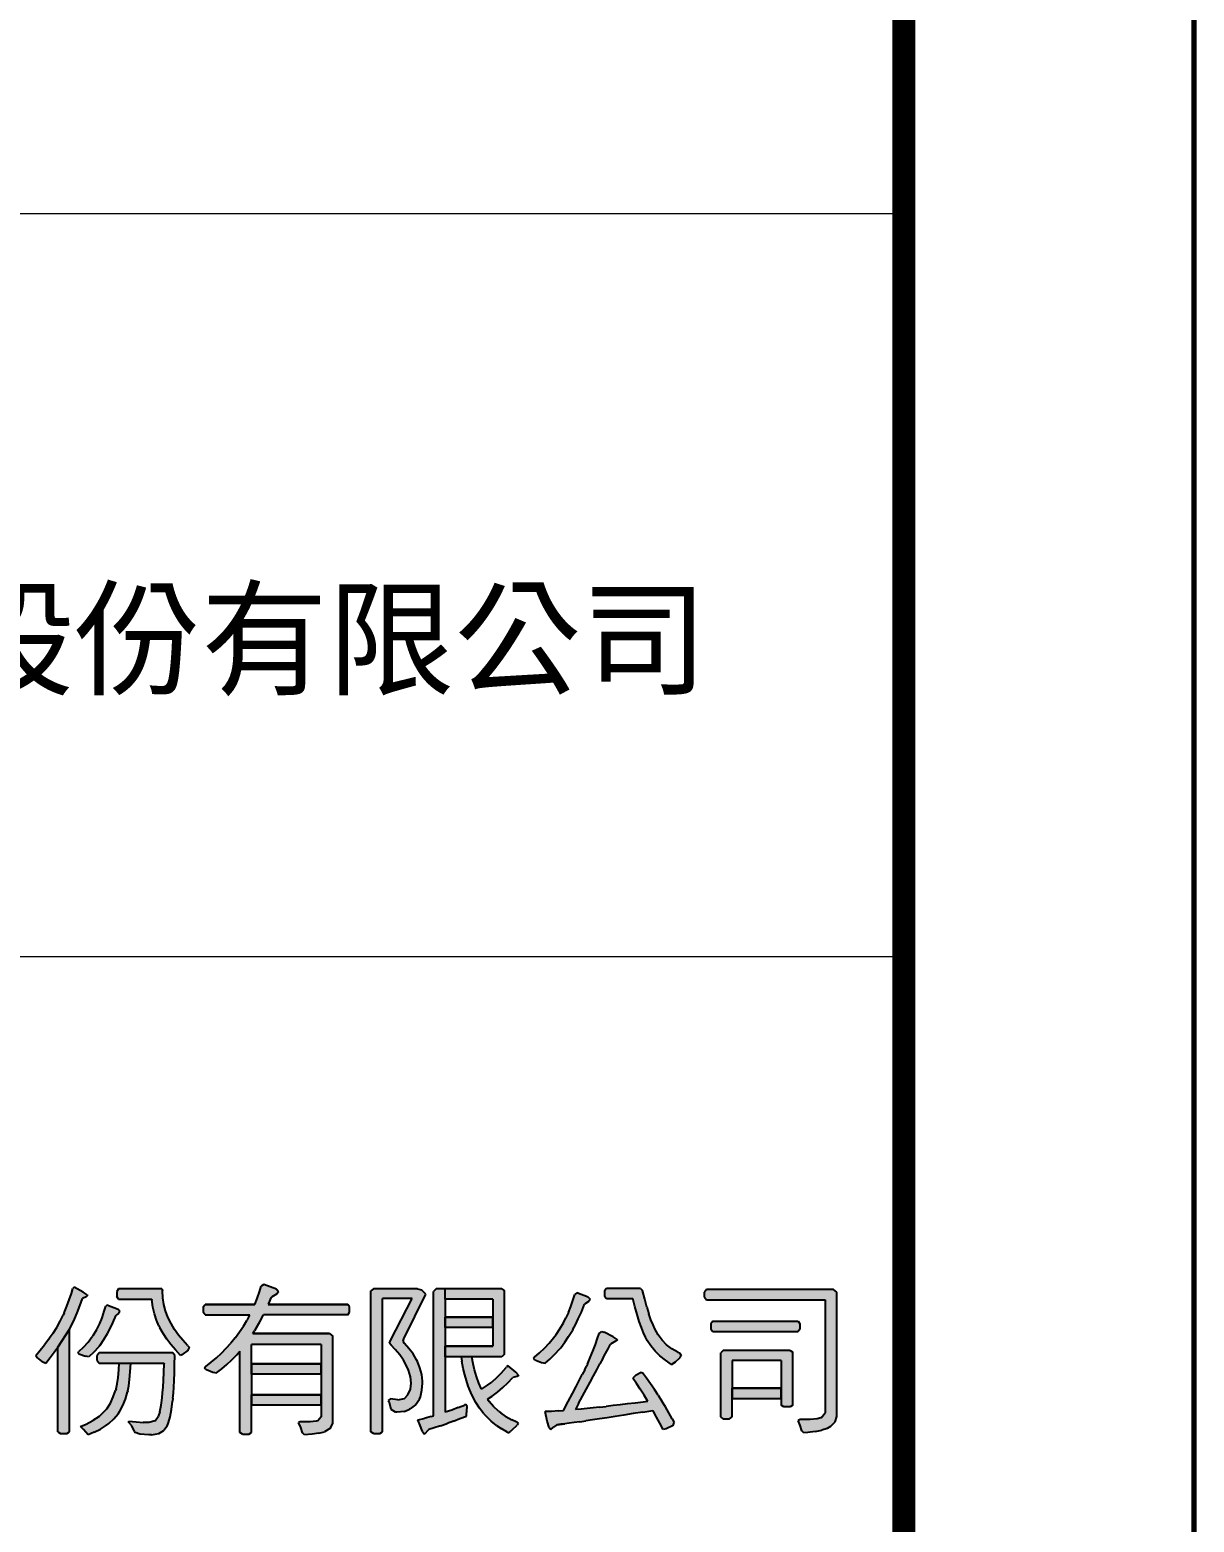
# Paper-space layout '00' of a CAD drawing. Header units: millimetres. Extents: x 22 to 862, y -5 to 589.
# Drawn here: x 812.4 to 862.5, y 458.6 to 522.9 of the extents above; entities that cross this region are included whole.
import ezdxf

# ---------------------------------------------------------------- set-up
doc = ezdxf.new("R2010")
doc.units = ezdxf.units.MM
doc.header["$LTSCALE"] = 0.5
doc.layers.add('FALTTR$0$A3', color=7, linetype='Continuous')
doc.layers.add('FALTTR$0$UIS-mM', color=164, linetype='Continuous')
doc.layers.add('FALTTR$0$G-ANNO-TTLB', color=7, linetype='Continuous', lineweight=70)
doc.layers.add('FALTTR$0$ZS__A0NO7', color=255, linetype='Continuous', lineweight=5)
doc.styles.add('FALTTR$0$新細明體_B', font='', dxfattribs={"height": 4})
doc.styles.get('FALTTR$0$新細明體_B').set_extended_font_data('PMingLiU', bold=True)

# ---------------------------------------------------------------- blocks, each defined once
blk = doc.blocks.new('FALTTR$0$new block')
at = {"layer": 'FALTTR$0$UIS-mM'}
h = blk.add_hatch(color=114, dxfattribs=at)
h.paths.add_polyline_path([(63.518, 10.25), (63.363, 10.004), (63.198, 9.765), (63.178, 9.74), (62.995, 9.499), (62.812, 9.265), (62.627, 9.042), (62.678, 8.953), (62.899, 8.778), (63.046, 8.702), (63.236, 8.946), (63.416, 9.182), (63.574, 9.39), (64.074, 10.177), (64.168, 10.362), (64.282, 10.608), (64.399, 10.88), (64.513, 11.172), (64.63, 11.489), (64.795, 11.565), (64.85, 11.621), (64.835, 11.646), (64.655, 11.771), (64.267, 11.984), (64.211, 11.928), (64.152, 11.712), (64.061, 11.435), (63.957, 11.156), (63.838, 10.872), (63.795, 10.781), (63.663, 10.512)])
h.paths.add_polyline_path([(63.574, 9.39), (63.574, 5.755), (63.683, 5.679), (63.962, 5.679), (64.074, 5.755), (64.074, 10.177)])
h = blk.add_hatch(color=114, dxfattribs=at)
h.paths.add_polyline_path([(66.074, 10.773), (66.185, 10.849), (66.239, 10.933), (66.163, 11.024), (65.683, 11.212), (65.63, 11.164), (65.569, 10.948), (65.472, 10.661), (65.371, 10.42), (65.241, 10.156), (65.086, 9.905), (65.053, 9.854), (64.868, 9.611), (64.673, 9.395), (64.462, 9.202), (64.434, 9.154), (64.473, 9.115), (64.754, 9.009), (64.906, 8.981), (64.921, 8.991), (65.137, 9.192), (65.338, 9.41), (65.388, 9.481), (65.553, 9.725), (65.706, 9.981), (65.812, 10.177), (65.937, 10.443)])
h.paths.add_polyline_path([(67.609, 11.461), (67.609, 11.448), (67.66, 11.126), (67.729, 10.829), (67.812, 10.56), (67.914, 10.316), (67.96, 10.225), (68.099, 9.984), (68.259, 9.745), (68.437, 9.509), (68.635, 9.276), (68.851, 9.042), (68.909, 9.06), (69.186, 9.265), (69.241, 9.377), (69.145, 9.473), (68.947, 9.692), (68.764, 9.92), (68.597, 10.164), (68.442, 10.42), (68.31, 10.687), (68.206, 10.958), (68.132, 11.24), (68.089, 11.527), (68.074, 11.824), (68.046, 11.908), (66.185, 11.908), (66.102, 11.796), (66.102, 11.573), (66.185, 11.461)])
for points in [[(72.422, 10.788), (76.049, 10.788), (76.13, 10.905), (76.13, 11.128), (76.049, 11.24), (72.63, 11.24), (72.65, 11.278), (72.769, 11.552), (72.99, 11.677), (73.074, 11.796), (72.99, 11.9), (72.437, 12.1), (72.325, 12.017), (72.247, 11.781), (72.148, 11.499), (72.046, 11.24), (69.906, 11.24), (69.825, 11.128), (69.825, 10.905), (69.906, 10.788), (71.838, 10.788), (71.797, 10.717), (71.709, 10.552), (71.559, 10.296), (71.394, 10.052), (71.214, 9.814), (71.206, 9.803), (71.016, 9.57), (70.82, 9.347), (70.612, 9.133), (70.399, 8.935), (70.175, 8.748), (69.942, 8.57), (69.886, 8.486), (69.934, 8.438), (69.967, 8.428), (70.241, 8.314), (70.406, 8.293), (70.625, 8.458), (70.851, 8.649), (71.066, 8.849), (71.277, 9.065), (71.409, 9.225), (71.409, 5.727), (71.518, 5.651), (71.797, 5.651), (71.909, 5.727), (71.909, 6.895), (71.909, 7.347), (71.909, 8.237), (71.909, 8.674), (71.909, 9.517), (74.909, 9.517), (74.909, 8.674), (74.909, 8.237), (74.909, 7.347), (74.909, 6.895), (74.909, 6.402), (74.77, 6.227), (74.688, 6.207), (74.427, 6.187), (74.006, 6.179), (73.937, 6.151), (74.033, 5.94), (74.102, 5.699), (74.186, 5.623), (74.516, 5.654), (74.808, 5.697), (75.054, 5.755), (75.315, 5.91), (75.409, 6.123), (75.409, 9.869), (75.27, 9.989), (71.962, 9.989), (72.033, 10.093), (72.125, 10.243), (72.267, 10.494)], [(77.549, 11.489), (78.833, 11.489), (77.889, 9.682), (77.853, 9.565), (77.917, 9.489), (78.097, 9.303), (78.292, 9.072), (78.455, 8.834), (78.589, 8.59), (78.668, 8.402), (78.749, 8.116), (78.777, 7.847), (78.752, 7.59), (78.645, 7.347), (78.498, 7.192), (78.214, 7.126), (77.889, 7.174), (77.798, 7.098), (77.843, 7.017), (77.924, 6.715), (78.105, 6.59), (78.168, 6.59), (78.493, 6.631), (78.709, 6.727), (78.742, 6.742), (78.968, 6.907), (79.138, 7.151), (79.181, 7.26), (79.249, 7.537), (79.27, 7.847), (79.27, 7.935), (79.237, 8.22), (79.163, 8.504), (79.049, 8.786), (79.018, 8.847), (78.864, 9.108), (78.688, 9.344), (78.493, 9.55), (78.437, 9.654), (78.465, 9.758), (79.409, 11.677), (79.229, 11.864), (79.049, 11.908), (77.16, 11.908), (77.049, 11.824), (77.049, 5.755), (77.16, 5.679), (77.437, 5.679), (77.549, 5.755)], [(79.744, 6.435), (79.64, 6.405), (79.343, 6.321), (79.077, 6.263), (79.138, 6.088), (79.27, 5.76), (79.353, 5.651), (79.549, 5.846), (79.77, 5.918), (80.051, 6.014), (80.331, 6.113), (80.61, 6.214), (80.886, 6.321), (81.161, 6.43), (81.173, 6.481), (81.189, 6.846), (81.133, 6.923), (81.097, 6.91), (81.077, 6.9), (80.81, 6.793), (80.531, 6.689), (80.244, 6.59), (80.244, 8.981), (80.244, 9.433), (80.244, 10.237), (80.244, 10.684), (80.244, 11.461), (80.244, 11.908), (79.853, 11.908), (79.744, 11.796)], [(82.3, 11.461), (82.3, 10.684), (82.3, 10.237), (82.3, 9.433), (80.244, 9.433), (80.244, 8.981), (82.689, 8.981), (82.8, 9.098), (82.8, 11.824), (82.689, 11.908), (80.244, 11.908), (80.244, 11.461)], [(82.3, 10.237), (82.3, 10.684), (80.244, 10.684), (80.244, 10.237)], [(95.219, 9.182), (95.108, 9.258), (92.219, 9.258), (92.115, 9.154), (92.115, 6.402), (92.219, 6.311), (92.496, 6.311), (92.608, 6.402), (92.608, 7.174), (92.608, 7.626), (92.608, 8.821), (94.719, 8.821), (94.719, 7.626), (94.719, 7.174), (94.719, 6.895), (94.831, 6.819), (95.108, 6.819), (95.219, 6.895)], [(81.813, 7.59), (81.8, 7.618), (81.699, 7.852), (81.6, 8.131), (81.513, 8.425), (81.45, 8.674), (81.389, 8.981), (80.932, 8.981), (80.965, 8.791), (81.029, 8.479), (81.1, 8.199), (81.173, 7.958), (81.244, 7.715), (81.348, 7.438), (81.48, 7.166), (81.564, 7.017), (81.724, 6.773), (81.917, 6.519), (82.013, 6.418), (82.227, 6.214), (82.46, 6.027), (82.661, 5.897), (82.904, 5.755), (82.993, 5.699), (83.077, 5.775), (83.135, 5.839), (83.349, 6.039), (83.384, 6.123), (83.333, 6.171), (83.12, 6.263), (82.856, 6.405), (82.64, 6.562), (82.549, 6.633), (82.328, 6.834), (82.145, 7.055), (82.077, 7.151), (82.275, 7.288), (82.501, 7.463), (82.724, 7.656), (82.945, 7.864), (83.161, 8.09), (83.328, 8.126), (83.412, 8.182), (83.409, 8.187), (83.29, 8.319), (82.965, 8.598), (82.889, 8.55), (82.869, 8.524), (82.663, 8.283), (82.458, 8.072), (82.252, 7.895), (82.072, 7.753)], [(92.608, 7.626), (92.608, 7.174), (94.719, 7.174), (94.719, 7.626)]]:
    blk.add_hatch(color=114, dxfattribs=at).paths.add_polyline_path(points)
h = blk.add_hatch(color=114, dxfattribs=at)
h.paths.add_polyline_path([(85.191, 10.192), (85.029, 9.946), (84.917, 9.798), (84.727, 9.565), (84.524, 9.349), (84.313, 9.149), (84.092, 8.966), (84.049, 8.905), (84.097, 8.854), (84.115, 8.849), (84.389, 8.737), (84.549, 8.702), (84.76, 8.882), (84.973, 9.088), (85.176, 9.306), (85.227, 9.374), (85.399, 9.613), (85.564, 9.859), (85.724, 10.113), (85.747, 10.154), (85.859, 10.359), (85.981, 10.611), (86.113, 10.908), (86.252, 11.245), (86.412, 11.344), (86.496, 11.461), (86.412, 11.552), (85.912, 11.74), (85.828, 11.672), (85.762, 11.451), (85.663, 11.154), (85.557, 10.887), (85.445, 10.656), (85.341, 10.448)])
h.paths.add_polyline_path([(88.328, 11.489), (88.417, 11.146), (88.514, 10.809), (88.605, 10.507), (88.696, 10.243), (88.785, 10.017), (88.872, 9.829), (88.953, 9.677), (89.108, 9.448), (89.288, 9.23), (89.496, 9.024), (89.732, 8.834), (89.996, 8.654), (90.148, 8.753), (90.364, 8.958), (90.412, 9.042), (90.336, 9.154), (90.27, 9.184), (90.014, 9.324), (89.785, 9.494), (89.587, 9.694), (89.42, 9.928), (89.28, 10.189), (89.199, 10.352), (89.108, 10.57), (89.019, 10.829), (88.927, 11.126), (88.841, 11.466), (88.752, 11.844), (88.661, 11.928), (87.189, 11.928), (87.105, 11.824), (87.105, 11.6), (87.189, 11.489)])
h.paths.add_polyline_path([(86.61, 9.23), (86.498, 8.951), (86.377, 8.666), (86.338, 8.585), (86.255, 8.423), (86.153, 8.222), (86.031, 7.984), (85.889, 7.709), (85.724, 7.4), (85.539, 7.052), (85.336, 6.666), (85.128, 6.651), (84.828, 6.631), (84.549, 6.618), (84.64, 6.212), (84.727, 5.938), (84.8, 5.846), (84.912, 5.956), (85.057, 6.055), (85.394, 6.095), (85.587, 6.123), (85.803, 6.151), (86.041, 6.187), (86.303, 6.225), (86.585, 6.265), (86.892, 6.311), (87.219, 6.359), (87.569, 6.412), (87.943, 6.471), (88.339, 6.532), (88.757, 6.598), (89.196, 6.666), (89.217, 6.631), (89.354, 6.379), (89.493, 6.116), (89.636, 5.846), (89.768, 5.872), (90.059, 6.027), (90.108, 6.151), (90.026, 6.303), (89.879, 6.565), (89.729, 6.824), (89.577, 7.077), (89.42, 7.329), (89.257, 7.575), (89.09, 7.819), (88.92, 8.057), (88.745, 8.293), (88.689, 8.321), (88.471, 8.207), (88.328, 8.062), (88.331, 8.057), (88.488, 7.831), (88.648, 7.59), (88.811, 7.334), (88.976, 7.062), (88.77, 7.034), (88.432, 6.991), (88.105, 6.951), (87.788, 6.912), (87.481, 6.877), (87.184, 6.841), (86.897, 6.811), (86.623, 6.781), (86.356, 6.755), (86.1, 6.73), (85.856, 6.707), (85.996, 6.968), (86.168, 7.288), (86.331, 7.595), (86.488, 7.887), (86.638, 8.164), (86.778, 8.425), (86.912, 8.674), (87.039, 8.907), (87.156, 9.128), (87.267, 9.331), (87.369, 9.522), (87.58, 9.654), (87.668, 9.71), (87.658, 9.727), (87.488, 9.844), (87.1, 10.045), (86.996, 10.072), (86.884, 9.989), (86.813, 9.781), (86.717, 9.506)])
h = blk.add_hatch(color=114, dxfattribs=at)
h.paths.add_polyline_path([(91.496, 11.88), (91.412, 11.768), (91.412, 11.545), (91.496, 11.433), (96.608, 11.433), (96.608, 6.618), (96.605, 6.567), (96.441, 6.357), (96.263, 6.311), (95.963, 6.286), (95.532, 6.275), (95.443, 6.235), (95.534, 6.029), (95.6, 5.791), (95.692, 5.699), (95.862, 5.714), (96.179, 5.758), (96.461, 5.819), (96.699, 5.895), (96.846, 5.978), (97.042, 6.176), (97.108, 6.415), (97.108, 11.768), (96.971, 11.88)])
h.paths.add_polyline_path([(91.775, 10.517), (91.691, 10.405), (91.691, 10.177), (91.775, 10.072), (95.443, 10.072), (95.524, 10.177), (95.524, 10.405), (95.443, 10.517)], flags=17)
h = blk.add_hatch(color=114, dxfattribs=at)
h.paths.add_polyline_path([(65.35, 9.154), (65.267, 9.042), (65.267, 8.821), (65.35, 8.702), (66.206, 8.702), (66.706, 8.702), (68.15, 8.702), (68.15, 8.689), (68.137, 8.306), (68.122, 7.968), (68.102, 7.674), (68.079, 7.423), (68.054, 7.215), (68.013, 6.905), (67.955, 6.608), (67.886, 6.407), (67.759, 6.227), (67.49, 6.151), (67.239, 6.156), (66.942, 6.176), (66.63, 6.207), (66.63, 6.151), (66.751, 6.001), (66.871, 5.768), (66.894, 5.725), (67.092, 5.648), (67.49, 5.623), (67.599, 5.626), (67.914, 5.679), (68.137, 5.801), (68.269, 5.991), (68.33, 6.146), (68.401, 6.4), (68.462, 6.707), (68.51, 7.07), (68.526, 7.197), (68.546, 7.418), (68.561, 7.671), (68.576, 7.963), (68.587, 8.288), (68.597, 8.649), (68.602, 9.042), (68.518, 9.154)])
h.paths.add_polyline_path([(66.074, 7.598), (66.056, 7.534), (65.957, 7.253), (65.833, 6.989), (65.678, 6.742), (65.569, 6.623), (65.355, 6.43), (65.094, 6.247), (65.079, 6.24), (64.792, 6.08), (64.551, 5.984), (64.668, 5.849), (64.878, 5.623), (65.135, 5.732), (65.401, 5.869), (65.622, 6.011), (65.757, 6.11), (65.977, 6.306), (66.17, 6.527), (66.241, 6.636), (66.368, 6.882), (66.477, 7.161), (66.566, 7.471), (66.576, 7.509), (66.622, 7.735), (66.66, 8.009), (66.688, 8.331), (66.706, 8.702), (66.206, 8.702), (66.191, 8.42), (66.163, 8.095), (66.122, 7.821)])
h = blk.add_hatch(color=114, dxfattribs=at)
h.paths.add_polyline_path([(71.909, 8.674), (71.909, 8.237), (74.909, 8.237), (74.909, 8.674)])
h.paths.add_polyline_path([(71.909, 7.347), (71.909, 6.895), (74.909, 6.895), (74.909, 7.347)])
at = {"layer": 'FALTTR$0$UIS-mM', "color": 114}
for p, q in [((64.061, 11.435), (64.152, 11.712)), ((64.152, 11.712), (64.211, 11.928)), ((64.267, 11.984), (64.211, 11.928)), ((64.655, 11.771), (64.267, 11.984)), ((64.835, 11.646), (64.655, 11.771)), ((64.85, 11.621), (64.795, 11.565)), ((64.835, 11.646), (64.85, 11.621)), ((66.185, 11.908), (66.102, 11.796)), ((66.102, 11.796), (66.102, 11.573)), ((66.185, 11.461), (66.102, 11.573)), ((68.046, 11.908), (66.185, 11.908)), ((68.046, 11.908), (68.074, 11.824)), ((68.089, 11.527), (68.074, 11.824)), ((72.148, 11.499), (72.247, 11.781)), ((72.247, 11.781), (72.325, 12.017)), ((72.437, 12.1), (72.325, 12.017)), ((72.99, 11.9), (72.437, 12.1)), ((72.99, 11.677), (72.769, 11.552)), ((72.99, 11.9), (73.074, 11.796)), ((72.99, 11.677), (73.074, 11.796)), ((77.16, 11.908), (77.049, 11.824)), ((77.049, 5.755), (77.049, 11.824)), ((79.049, 11.908), (77.16, 11.908)), ((78.465, 9.758), (79.409, 11.677)), ((79.049, 11.908), (79.229, 11.864)), ((79.409, 11.677), (79.229, 11.864)), ((79.853, 11.908), (79.744, 11.796)), ((79.744, 6.435), (79.744, 11.796)), ((82.689, 11.908), (79.853, 11.908)), ((80.244, 11.461), (80.244, 11.908)), ((82.689, 11.908), (82.8, 11.824)), ((82.8, 9.098), (82.8, 11.824)), ((85.762, 11.451), (85.828, 11.672)), ((85.912, 11.74), (85.828, 11.672)), ((86.412, 11.552), (85.912, 11.74)), ((87.189, 11.928), (87.105, 11.824)), ((87.105, 11.824), (87.105, 11.6)), ((87.105, 11.6), (87.189, 11.489)), ((88.661, 11.928), (87.189, 11.928)), ((88.661, 11.928), (88.752, 11.844)), ((88.841, 11.466), (88.752, 11.844)), ((91.496, 11.88), (91.412, 11.768)), ((91.412, 11.545), (91.412, 11.768)), ((96.971, 11.88), (91.496, 11.88)), ((97.108, 11.768), (96.971, 11.88)), ((97.108, 6.415), (97.108, 11.768)), ((63.838, 10.872), (63.957, 11.156)), ((63.957, 11.156), (64.061, 11.435)), ((64.399, 10.88), (64.513, 11.172)), ((64.513, 11.172), (64.63, 11.489)), ((64.795, 11.565), (64.63, 11.489)), ((65.472, 10.661), (65.569, 10.948)), ((65.569, 10.948), (65.63, 11.164)), ((65.683, 11.212), (65.63, 11.164)), ((66.163, 11.024), (65.683, 11.212)), ((66.239, 10.933), (66.163, 11.024)), ((66.185, 11.461), (67.609, 11.461)), ((66.239, 10.933), (66.185, 10.849)), ((67.609, 11.461), (67.609, 11.448)), ((67.66, 11.126), (67.609, 11.448)), ((67.729, 10.829), (67.66, 11.126)), ((68.132, 11.24), (68.089, 11.527)), ((68.206, 10.958), (68.132, 11.24)), ((68.31, 10.687), (68.206, 10.958)), ((69.825, 11.128), (69.906, 11.24)), ((69.825, 11.128), (69.825, 10.905)), ((72.046, 11.24), (69.906, 11.24)), ((72.046, 11.24), (69.906, 11.24)), ((69.906, 11.24), (72.046, 11.24)), ((69.906, 11.24), (69.906, 11.24)), ((72.046, 11.24), (72.148, 11.499)), ((72.65, 11.278), (72.63, 11.24)), ((72.63, 11.24), (76.049, 11.24)), ((72.63, 11.24), (76.049, 11.24)), ((76.049, 11.24), (72.63, 11.24)), ((72.65, 11.278), (72.769, 11.552)), ((72.769, 11.552), (72.769, 11.552)), ((76.049, 11.24), (76.049, 11.24)), ((76.13, 11.128), (76.049, 11.24)), ((76.13, 10.905), (76.13, 11.128)), ((77.549, 5.755), (77.549, 11.489)), ((78.833, 11.489), (77.549, 11.489)), ((77.889, 9.682), (78.833, 11.489)), ((80.244, 11.461), (80.244, 10.684)), ((82.3, 11.461), (80.244, 11.461)), ((82.3, 11.461), (82.3, 10.684)), ((85.557, 10.887), (85.663, 11.154)), ((85.663, 11.154), (85.762, 11.451)), ((86.113, 10.908), (86.252, 11.245)), ((86.412, 11.344), (86.252, 11.245)), ((86.412, 11.552), (86.496, 11.461)), ((86.412, 11.344), (86.496, 11.461)), ((87.189, 11.489), (88.328, 11.489)), ((88.417, 11.146), (88.328, 11.489)), ((88.514, 10.809), (88.417, 11.146)), ((88.927, 11.126), (88.841, 11.466)), ((88.927, 11.126), (89.019, 10.829)), ((91.412, 11.545), (91.496, 11.433)), ((91.496, 11.433), (96.608, 11.433)), ((96.608, 11.433), (96.608, 6.618)), ((63.518, 10.25), (63.663, 10.512)), ((63.663, 10.512), (63.795, 10.781)), ((63.838, 10.872), (63.795, 10.781)), ((64.074, 10.177), (64.168, 10.362)), ((64.168, 10.362), (64.282, 10.608)), ((64.282, 10.608), (64.399, 10.88)), ((65.241, 10.156), (65.371, 10.42)), ((65.371, 10.42), (65.472, 10.661)), ((65.812, 10.177), (65.937, 10.443)), ((65.937, 10.443), (66.074, 10.773)), ((66.185, 10.849), (66.074, 10.773)), ((67.812, 10.56), (67.729, 10.829)), ((67.914, 10.316), (67.812, 10.56)), ((67.914, 10.316), (67.96, 10.225)), ((68.442, 10.42), (68.31, 10.687)), ((68.442, 10.42), (68.442, 10.42)), ((68.597, 10.164), (68.442, 10.42)), ((69.906, 10.788), (69.825, 10.905)), ((69.906, 10.788), (71.838, 10.788)), ((71.394, 10.052), (71.559, 10.296)), ((71.559, 10.296), (71.709, 10.552)), ((71.797, 10.717), (71.709, 10.552)), ((71.797, 10.717), (71.838, 10.788)), ((72.125, 10.243), (72.267, 10.494)), ((72.267, 10.494), (72.422, 10.788)), ((76.049, 10.788), (72.422, 10.788)), ((76.049, 10.788), (76.13, 10.905)), ((80.244, 10.684), (80.244, 10.237)), ((80.244, 10.237), (80.244, 10.684)), ((82.3, 10.684), (80.244, 10.684)), ((82.3, 10.684), (80.244, 10.684)), ((80.244, 10.684), (82.3, 10.684)), ((80.244, 10.684), (80.244, 10.684)), ((82.3, 10.684), (82.3, 10.237)), ((82.3, 10.237), (82.3, 10.684)), ((85.191, 10.192), (85.341, 10.448)), ((85.341, 10.448), (85.445, 10.656)), ((85.557, 10.887), (85.445, 10.656)), ((85.747, 10.154), (85.859, 10.359)), ((85.859, 10.359), (85.981, 10.611)), ((85.981, 10.611), (86.113, 10.908)), ((88.605, 10.507), (88.514, 10.809)), ((88.696, 10.243), (88.605, 10.507)), ((89.108, 10.57), (89.019, 10.829)), ((89.199, 10.352), (89.108, 10.57)), ((89.28, 10.189), (89.199, 10.352)), ((91.775, 10.517), (91.691, 10.405)), ((91.691, 10.405), (91.691, 10.177)), ((91.775, 10.517), (95.443, 10.517)), ((95.443, 10.517), (95.524, 10.405)), ((95.524, 10.405), (95.524, 10.177)), ((63.178, 9.74), (62.995, 9.499)), ((63.198, 9.765), (63.178, 9.74)), ((63.363, 10.004), (63.198, 9.765)), ((63.363, 10.004), (63.518, 10.25)), ((64.074, 10.177), (63.574, 9.39)), ((63.574, 9.39), (64.074, 10.177)), ((64.074, 5.755), (64.074, 10.177)), ((64.868, 9.611), (65.053, 9.854)), ((65.086, 9.905), (65.053, 9.854)), ((65.086, 9.905), (65.241, 10.156)), ((65.388, 9.481), (65.553, 9.725)), ((65.553, 9.725), (65.706, 9.981)), ((65.706, 9.981), (65.812, 10.177)), ((68.099, 9.984), (67.96, 10.225)), ((68.259, 9.745), (68.099, 9.984)), ((68.437, 9.509), (68.259, 9.745)), ((68.764, 9.92), (68.597, 10.164)), ((68.947, 9.692), (68.764, 9.92)), ((69.145, 9.473), (68.947, 9.692)), ((71.206, 9.803), (71.016, 9.57)), ((71.214, 9.814), (71.206, 9.803)), ((71.214, 9.814), (71.394, 10.052)), ((71.962, 9.989), (72.033, 10.093)), ((71.962, 9.989), (75.27, 9.989)), ((71.962, 9.989), (75.27, 9.989)), ((75.27, 9.989), (71.962, 9.989)), ((72.125, 10.243), (72.033, 10.093)), ((75.27, 9.989), (75.27, 9.989)), ((75.27, 9.989), (75.409, 9.869)), ((75.409, 6.123), (75.409, 9.869)), ((77.853, 9.565), (77.889, 9.682)), ((78.437, 9.654), (78.465, 9.758)), ((78.493, 9.55), (78.437, 9.654)), ((82.3, 10.237), (80.244, 10.237)), ((80.244, 10.237), (80.244, 9.433)), ((82.3, 10.237), (82.3, 9.433)), ((84.727, 9.565), (84.917, 9.798)), ((84.917, 9.798), (85.029, 9.946)), ((85.029, 9.946), (85.191, 10.192)), ((85.399, 9.613), (85.564, 9.859)), ((85.564, 9.859), (85.724, 10.113)), ((85.747, 10.154), (85.724, 10.113)), ((86.717, 9.506), (86.813, 9.781)), ((86.813, 9.781), (86.884, 9.989)), ((86.884, 9.989), (86.996, 10.072)), ((86.996, 10.072), (87.1, 10.045)), ((87.488, 9.844), (87.1, 10.045)), ((87.58, 9.654), (87.369, 9.522)), ((87.658, 9.727), (87.488, 9.844)), ((87.668, 9.71), (87.58, 9.654)), ((87.658, 9.727), (87.668, 9.71)), ((88.785, 10.017), (88.696, 10.243)), ((88.872, 9.829), (88.785, 10.017)), ((88.953, 9.677), (88.872, 9.829)), ((89.108, 9.448), (88.953, 9.677)), ((89.42, 9.928), (89.28, 10.189)), ((89.587, 9.694), (89.42, 9.928)), ((89.785, 9.494), (89.587, 9.694)), ((91.691, 10.177), (91.775, 10.072)), ((91.775, 10.072), (95.443, 10.072)), ((95.524, 10.177), (95.443, 10.072)), ((62.627, 9.042), (62.812, 9.265)), ((62.627, 9.042), (62.678, 8.953)), ((62.812, 9.265), (62.995, 9.499)), ((63.236, 8.946), (63.416, 9.182)), ((63.416, 9.182), (63.574, 9.39)), ((63.574, 5.755), (63.574, 9.39)), ((64.434, 9.154), (64.462, 9.202)), ((64.434, 9.154), (64.475, 9.113)), ((64.673, 9.395), (64.462, 9.202)), ((64.475, 9.113), (64.477, 9.113)), ((64.477, 9.113), (64.754, 9.009)), ((64.673, 9.395), (64.868, 9.611)), ((64.906, 8.981), (64.754, 9.009)), ((64.921, 8.991), (65.137, 9.192)), ((65.137, 9.192), (65.338, 9.41)), ((65.35, 9.154), (65.267, 9.042)), ((65.267, 8.821), (65.267, 9.042)), ((65.388, 9.481), (65.338, 9.41)), ((68.518, 9.154), (65.35, 9.154)), ((68.635, 9.276), (68.437, 9.509)), ((68.602, 9.042), (68.518, 9.154)), ((68.597, 8.649), (68.602, 9.042)), ((68.851, 9.042), (68.635, 9.276)), ((68.909, 9.06), (68.851, 9.042)), ((69.186, 9.265), (68.909, 9.06)), ((69.145, 9.473), (69.241, 9.377)), ((69.186, 9.265), (69.241, 9.377)), ((70.399, 8.935), (70.612, 9.133)), ((70.612, 9.133), (70.82, 9.347)), ((70.82, 9.347), (71.016, 9.57)), ((71.066, 8.849), (71.277, 9.065)), ((71.277, 9.065), (71.409, 9.225)), ((71.409, 5.727), (71.409, 9.225)), ((71.909, 8.674), (71.909, 9.517)), ((74.909, 9.517), (71.909, 9.517)), ((74.909, 9.517), (74.909, 8.674)), ((77.917, 9.489), (77.853, 9.565)), ((78.097, 9.303), (77.917, 9.489)), ((78.292, 9.072), (78.097, 9.303)), ((78.455, 8.834), (78.292, 9.072)), ((78.688, 9.344), (78.493, 9.55)), ((78.864, 9.108), (78.688, 9.344)), ((79.018, 8.847), (78.864, 9.108)), ((80.244, 9.433), (80.244, 8.981)), ((80.244, 8.981), (80.244, 9.433)), ((82.3, 9.433), (80.244, 9.433)), ((82.3, 9.433), (80.244, 9.433)), ((80.244, 9.433), (82.3, 9.433)), ((80.244, 9.433), (80.244, 9.433)), ((82.8, 9.098), (82.689, 8.981)), ((84.092, 8.966), (84.313, 9.149)), ((84.313, 9.149), (84.524, 9.349)), ((84.524, 9.349), (84.727, 9.565)), ((84.76, 8.882), (84.973, 9.088)), ((84.973, 9.088), (85.176, 9.306)), ((85.176, 9.306), (85.227, 9.374)), ((85.227, 9.374), (85.399, 9.613)), ((86.498, 8.951), (86.61, 9.23)), ((86.61, 9.23), (86.717, 9.506)), ((87.039, 8.907), (87.156, 9.128)), ((87.156, 9.128), (87.267, 9.331)), ((87.267, 9.331), (87.369, 9.522)), ((89.288, 9.23), (89.108, 9.448)), ((89.496, 9.024), (89.288, 9.23)), ((89.732, 8.834), (89.496, 9.024)), ((90.014, 9.324), (89.785, 9.494)), ((90.27, 9.184), (90.014, 9.324)), ((90.27, 9.184), (90.336, 9.154)), ((90.336, 9.154), (90.412, 9.042)), ((90.364, 8.958), (90.412, 9.042)), ((92.219, 9.258), (92.115, 9.154)), ((92.115, 6.402), (92.115, 9.154)), ((95.108, 9.258), (92.219, 9.258)), ((95.108, 9.258), (95.219, 9.182)), ((95.219, 6.895), (95.219, 9.182)), ((62.899, 8.778), (62.678, 8.953)), ((62.899, 8.778), (63.046, 8.702)), ((63.046, 8.702), (63.236, 8.946)), ((64.921, 8.991), (64.906, 8.981)), ((65.267, 8.821), (65.35, 8.702)), ((65.35, 8.702), (66.206, 8.702)), ((66.163, 8.095), (66.191, 8.42)), ((66.191, 8.42), (66.206, 8.702)), ((66.206, 8.702), (66.706, 8.702)), ((66.206, 8.702), (66.706, 8.702)), ((66.688, 8.331), (66.706, 8.702)), ((66.706, 8.702), (68.15, 8.702)), ((68.137, 8.306), (68.15, 8.689)), ((68.15, 8.702), (68.15, 8.689)), ((68.587, 8.288), (68.597, 8.649)), ((69.942, 8.57), (69.886, 8.486)), ((69.934, 8.438), (69.886, 8.486)), ((69.934, 8.438), (69.967, 8.428)), ((69.942, 8.57), (70.175, 8.748)), ((69.967, 8.428), (70.241, 8.314)), ((70.175, 8.748), (70.399, 8.935)), ((70.406, 8.293), (70.625, 8.458)), ((70.625, 8.458), (70.851, 8.649)), ((70.851, 8.649), (71.066, 8.849)), ((74.909, 8.674), (71.909, 8.674)), ((74.909, 8.674), (71.909, 8.674)), ((71.909, 8.674), (74.909, 8.674)), ((71.909, 8.674), (71.909, 8.674)), ((71.909, 8.674), (71.909, 8.237)), ((71.909, 8.237), (71.909, 8.674)), ((74.909, 8.674), (74.909, 8.237)), ((74.909, 8.237), (74.909, 8.674)), ((78.589, 8.59), (78.455, 8.834)), ((78.668, 8.402), (78.589, 8.59)), ((78.749, 8.116), (78.668, 8.402)), ((79.049, 8.786), (79.018, 8.847)), ((79.163, 8.504), (79.049, 8.786)), ((79.237, 8.22), (79.163, 8.504)), ((82.689, 8.981), (80.244, 8.981)), ((80.244, 8.981), (80.244, 6.59)), ((80.932, 8.981), (80.965, 8.791)), ((81.029, 8.479), (80.965, 8.791)), ((81.1, 8.199), (81.029, 8.479)), ((81.45, 8.674), (81.389, 8.981)), ((81.513, 8.425), (81.45, 8.674)), ((81.6, 8.131), (81.513, 8.425)), ((82.663, 8.283), (82.869, 8.524)), ((82.889, 8.55), (82.869, 8.524)), ((82.965, 8.598), (82.889, 8.55)), ((83.29, 8.319), (82.965, 8.598)), ((84.092, 8.966), (84.049, 8.905)), ((84.097, 8.854), (84.049, 8.905)), ((84.097, 8.854), (84.115, 8.849)), ((84.115, 8.849), (84.389, 8.737)), ((84.389, 8.737), (84.549, 8.702)), ((84.549, 8.702), (84.76, 8.882)), ((86.255, 8.423), (86.153, 8.222)), ((86.255, 8.423), (86.338, 8.585)), ((86.377, 8.666), (86.338, 8.585)), ((86.377, 8.666), (86.498, 8.951)), ((86.638, 8.164), (86.778, 8.425)), ((86.778, 8.425), (86.912, 8.674)), ((87.039, 8.907), (86.912, 8.674)), ((89.996, 8.654), (89.732, 8.834)), ((90.148, 8.753), (89.996, 8.654)), ((89.996, 8.654), (90.148, 8.753)), ((90.12, 8.722), (89.996, 8.654)), ((90.148, 8.753), (90.12, 8.722)), ((90.148, 8.753), (90.364, 8.958)), ((94.719, 8.821), (92.608, 8.821)), ((92.608, 8.821), (92.608, 7.626)), ((94.719, 8.821), (94.719, 7.626)), ((66.074, 7.598), (66.122, 7.821)), ((66.122, 7.821), (66.163, 8.095)), ((66.576, 7.509), (66.622, 7.735)), ((66.622, 7.735), (66.66, 8.009)), ((66.66, 8.009), (66.688, 8.331)), ((68.102, 7.674), (68.122, 7.968)), ((68.122, 7.968), (68.137, 8.306)), ((68.561, 7.671), (68.576, 7.963)), ((68.576, 7.963), (68.587, 8.288)), ((70.241, 8.314), (70.406, 8.293)), ((74.909, 8.237), (71.909, 8.237)), ((71.909, 8.237), (71.909, 7.347)), ((74.909, 8.237), (74.909, 7.347)), ((78.777, 7.847), (78.749, 8.116)), ((78.752, 7.59), (78.777, 7.847)), ((79.27, 7.935), (79.237, 8.22)), ((79.249, 7.537), (79.27, 7.847)), ((79.27, 7.847), (79.27, 7.935)), ((81.173, 7.958), (81.1, 8.199)), ((81.244, 7.715), (81.173, 7.958)), ((81.348, 7.438), (81.244, 7.715)), ((81.699, 7.852), (81.6, 8.131)), ((81.8, 7.618), (81.699, 7.852)), ((81.813, 7.59), (82.072, 7.753)), ((82.072, 7.753), (82.252, 7.895)), ((82.458, 8.072), (82.252, 7.895)), ((82.458, 8.072), (82.663, 8.283)), ((82.724, 7.656), (82.945, 7.864)), ((82.945, 7.864), (83.161, 8.09)), ((83.328, 8.126), (83.161, 8.09)), ((83.409, 8.187), (83.29, 8.319)), ((83.412, 8.182), (83.328, 8.126)), ((83.409, 8.187), (83.412, 8.182)), ((85.889, 7.709), (86.031, 7.984)), ((86.031, 7.984), (86.153, 8.222)), ((86.331, 7.595), (86.488, 7.887)), ((86.488, 7.887), (86.638, 8.164)), ((88.471, 8.207), (88.328, 8.062)), ((88.328, 8.062), (88.331, 8.057)), ((88.488, 7.831), (88.331, 8.057)), ((88.471, 8.207), (88.689, 8.321)), ((88.648, 7.59), (88.488, 7.831)), ((88.689, 8.321), (88.745, 8.293)), ((88.92, 8.057), (88.745, 8.293)), ((89.09, 7.819), (88.92, 8.057)), ((89.257, 7.575), (89.09, 7.819)), ((65.833, 6.989), (65.957, 7.253)), ((65.957, 7.253), (66.056, 7.534)), ((66.074, 7.598), (66.056, 7.534)), ((66.368, 6.882), (66.477, 7.161)), ((66.477, 7.161), (66.566, 7.471)), ((66.576, 7.509), (66.566, 7.471)), ((68.013, 6.905), (68.054, 7.215)), ((68.054, 7.215), (68.079, 7.423)), ((68.079, 7.423), (68.102, 7.674)), ((68.526, 7.197), (68.51, 7.07)), ((68.526, 7.197), (68.546, 7.418)), ((68.546, 7.418), (68.561, 7.671)), ((74.909, 7.347), (71.909, 7.347)), ((74.909, 7.347), (71.909, 7.347)), ((71.909, 7.347), (74.909, 7.347)), ((71.909, 7.347), (71.909, 7.347)), ((71.909, 7.347), (71.909, 6.895)), ((71.909, 6.895), (71.909, 7.347)), ((74.909, 7.347), (74.909, 6.895)), ((74.909, 6.895), (74.909, 7.347)), ((77.889, 7.174), (77.798, 7.098)), ((77.798, 7.098), (77.843, 7.017)), ((78.214, 7.126), (77.889, 7.174)), ((78.214, 7.126), (78.498, 7.192)), ((78.498, 7.192), (78.645, 7.347)), ((78.645, 7.347), (78.752, 7.59)), ((78.968, 6.907), (79.138, 7.151)), ((79.138, 7.151), (79.181, 7.26)), ((79.181, 7.26), (79.249, 7.537)), ((81.48, 7.166), (81.348, 7.438)), ((81.564, 7.017), (81.48, 7.166)), ((81.8, 7.618), (81.813, 7.59)), ((82.077, 7.151), (82.275, 7.288)), ((82.077, 7.151), (82.145, 7.055)), ((82.275, 7.288), (82.501, 7.463)), ((82.501, 7.463), (82.724, 7.656)), ((85.539, 7.052), (85.724, 7.4)), ((85.724, 7.4), (85.889, 7.709)), ((85.996, 6.968), (86.168, 7.288)), ((86.168, 7.288), (86.331, 7.595)), ((88.811, 7.334), (88.648, 7.59)), ((88.976, 7.062), (88.811, 7.334)), ((89.42, 7.329), (89.257, 7.575)), ((89.42, 7.329), (89.577, 7.077)), ((89.729, 6.824), (89.577, 7.077)), ((92.608, 7.626), (92.608, 7.174)), ((92.608, 7.174), (92.608, 7.626)), ((94.719, 7.626), (92.608, 7.626)), ((94.719, 7.626), (92.608, 7.626)), ((92.608, 7.626), (94.719, 7.626)), ((92.608, 7.626), (92.608, 7.626)), ((94.719, 7.174), (92.608, 7.174)), ((92.608, 6.402), (92.608, 7.174)), ((94.719, 7.626), (94.719, 7.174)), ((94.719, 7.174), (94.719, 7.626)), ((94.719, 7.174), (94.719, 6.895)), ((65.094, 6.247), (65.355, 6.43)), ((65.355, 6.43), (65.569, 6.623)), ((65.569, 6.623), (65.678, 6.742)), ((65.678, 6.742), (65.833, 6.989)), ((65.977, 6.306), (66.17, 6.527)), ((66.17, 6.527), (66.241, 6.636)), ((66.241, 6.636), (66.368, 6.882)), ((67.955, 6.608), (67.886, 6.407)), ((67.955, 6.608), (68.013, 6.905)), ((68.401, 6.4), (68.462, 6.707)), ((68.462, 6.707), (68.51, 7.07)), ((74.909, 6.895), (71.909, 6.895)), ((71.909, 5.727), (71.909, 6.895)), ((74.909, 6.895), (74.909, 6.402)), ((77.924, 6.715), (77.843, 7.017)), ((78.105, 6.59), (77.924, 6.715)), ((78.168, 6.59), (78.105, 6.59)), ((78.493, 6.631), (78.168, 6.59)), ((78.493, 6.631), (78.709, 6.727)), ((78.742, 6.742), (78.709, 6.727)), ((78.968, 6.907), (78.742, 6.742)), ((79.64, 6.405), (79.744, 6.435)), ((80.531, 6.689), (80.244, 6.59)), ((80.81, 6.793), (80.531, 6.689)), ((80.81, 6.793), (81.077, 6.9)), ((80.886, 6.321), (81.161, 6.43)), ((81.097, 6.91), (81.077, 6.9)), ((81.133, 6.923), (81.097, 6.91)), ((81.189, 6.846), (81.133, 6.923)), ((81.161, 6.43), (81.173, 6.481)), ((81.173, 6.481), (81.189, 6.846)), ((81.724, 6.773), (81.564, 7.017)), ((81.917, 6.519), (81.724, 6.773)), ((81.917, 6.519), (82.013, 6.418)), ((82.328, 6.834), (82.145, 7.055)), ((82.549, 6.633), (82.328, 6.834)), ((82.549, 6.633), (82.64, 6.562)), ((82.856, 6.405), (82.64, 6.562)), ((84.828, 6.631), (84.549, 6.618)), ((84.64, 6.212), (84.549, 6.618)), ((85.128, 6.651), (84.828, 6.631)), ((85.128, 6.651), (85.336, 6.666)), ((85.336, 6.666), (85.539, 7.052)), ((85.996, 6.968), (85.856, 6.707)), ((86.1, 6.73), (85.856, 6.707)), ((85.856, 6.707), (85.856, 6.707)), ((86.356, 6.755), (86.1, 6.73)), ((86.623, 6.781), (86.356, 6.755)), ((86.897, 6.811), (86.623, 6.781)), ((86.897, 6.811), (87.184, 6.841)), ((87.481, 6.877), (87.184, 6.841)), ((87.788, 6.912), (87.481, 6.877)), ((87.943, 6.471), (87.569, 6.412)), ((88.105, 6.951), (87.788, 6.912)), ((88.339, 6.532), (87.943, 6.471)), ((88.432, 6.991), (88.105, 6.951)), ((88.757, 6.598), (88.339, 6.532)), ((88.77, 7.034), (88.432, 6.991)), ((88.757, 6.598), (89.196, 6.666)), ((88.976, 7.062), (88.77, 7.034)), ((89.196, 6.666), (89.217, 6.631)), ((89.354, 6.379), (89.217, 6.631)), ((89.879, 6.565), (89.729, 6.824)), ((90.026, 6.303), (89.879, 6.565)), ((94.831, 6.819), (94.719, 6.895)), ((95.108, 6.819), (94.831, 6.819)), ((95.219, 6.895), (95.108, 6.819)), ((96.443, 6.359), (96.605, 6.567)), ((96.608, 6.618), (96.605, 6.567)), ((64.551, 5.984), (64.792, 6.08)), ((64.668, 5.849), (64.551, 5.984)), ((64.878, 5.623), (64.668, 5.849)), ((64.792, 6.08), (65.079, 6.24)), ((65.094, 6.247), (65.079, 6.24)), ((65.135, 5.732), (65.401, 5.869)), ((65.401, 5.869), (65.622, 6.011)), ((65.622, 6.011), (65.757, 6.11)), ((65.757, 6.11), (65.977, 6.306)), ((66.63, 6.151), (66.63, 6.207)), ((66.63, 6.207), (66.942, 6.176)), ((66.751, 6.001), (66.63, 6.151)), ((66.871, 5.768), (66.751, 6.001)), ((66.942, 6.176), (67.239, 6.156)), ((67.49, 6.151), (67.239, 6.156)), ((67.759, 6.227), (67.49, 6.151)), ((67.49, 6.151), (67.49, 6.151)), ((67.759, 6.227), (67.886, 6.407)), ((67.914, 5.679), (68.137, 5.801)), ((68.269, 5.991), (68.137, 5.801)), ((68.269, 5.991), (68.33, 6.146)), ((68.33, 6.146), (68.401, 6.4)), ((74.006, 6.179), (73.937, 6.151)), ((74.033, 5.94), (73.937, 6.151)), ((74.427, 6.187), (74.006, 6.179)), ((74.102, 5.699), (74.033, 5.94)), ((74.688, 6.207), (74.427, 6.187)), ((74.77, 6.227), (74.688, 6.207)), ((74.909, 6.402), (74.77, 6.227)), ((75.315, 5.91), (75.054, 5.755)), ((75.315, 5.91), (75.409, 6.123)), ((79.077, 6.263), (79.343, 6.321)), ((79.138, 6.088), (79.077, 6.263)), ((79.27, 5.76), (79.138, 6.088)), ((79.64, 6.405), (79.343, 6.321)), ((79.353, 5.651), (79.549, 5.846)), ((79.77, 5.918), (79.549, 5.846)), ((80.051, 6.014), (79.77, 5.918)), ((80.051, 6.014), (80.331, 6.113)), ((80.61, 6.214), (80.331, 6.113)), ((80.61, 6.214), (80.886, 6.321)), ((82.227, 6.214), (82.013, 6.418)), ((82.46, 6.027), (82.227, 6.214)), ((82.46, 6.027), (82.661, 5.897)), ((82.904, 5.755), (82.661, 5.897)), ((82.856, 6.405), (83.12, 6.263)), ((83.135, 5.839), (83.077, 5.775)), ((83.333, 6.171), (83.12, 6.263)), ((83.135, 5.839), (83.349, 6.039)), ((83.333, 6.171), (83.384, 6.123)), ((83.384, 6.123), (83.349, 6.039)), ((84.727, 5.938), (84.64, 6.212)), ((84.727, 5.938), (84.8, 5.846)), ((84.8, 5.846), (84.912, 5.956)), ((85.057, 6.055), (84.912, 5.956)), ((85.394, 6.095), (85.057, 6.055)), ((85.057, 6.055), (85.394, 6.095)), ((85.222, 6.075), (85.057, 6.055)), ((85.057, 6.055), (85.222, 6.075)), ((85.074, 6.057), (85.057, 6.055)), ((85.222, 6.075), (85.074, 6.057)), ((85.394, 6.095), (85.222, 6.075)), ((85.587, 6.123), (85.394, 6.095)), ((85.803, 6.151), (85.587, 6.123)), ((86.041, 6.187), (85.803, 6.151)), ((86.041, 6.187), (86.303, 6.225)), ((86.585, 6.265), (86.303, 6.225)), ((86.892, 6.311), (86.585, 6.265)), ((87.219, 6.359), (86.892, 6.311)), ((87.569, 6.412), (87.219, 6.359)), ((89.493, 6.116), (89.354, 6.379)), ((89.636, 5.846), (89.493, 6.116)), ((89.768, 5.872), (89.636, 5.846)), ((90.059, 6.027), (89.768, 5.872)), ((90.026, 6.303), (90.108, 6.151)), ((90.059, 6.027), (90.108, 6.151)), ((92.219, 6.311), (92.115, 6.402)), ((92.219, 6.311), (92.496, 6.311)), ((92.496, 6.311), (92.608, 6.402)), ((95.532, 6.275), (95.443, 6.235)), ((95.534, 6.029), (95.443, 6.235)), ((95.963, 6.286), (95.532, 6.275)), ((95.6, 5.791), (95.534, 6.029)), ((95.692, 5.699), (95.6, 5.791)), ((96.263, 6.311), (95.963, 6.286)), ((96.179, 5.758), (96.461, 5.819)), ((96.43, 6.354), (96.263, 6.311)), ((96.443, 6.359), (96.43, 6.354)), ((96.699, 5.895), (96.461, 5.819)), ((96.846, 5.978), (96.699, 5.895)), ((96.846, 5.978), (97.042, 6.176)), ((97.042, 6.176), (97.108, 6.415)), ((63.574, 5.755), (63.683, 5.679)), ((63.683, 5.679), (63.962, 5.679)), ((63.962, 5.679), (64.074, 5.755)), ((65.135, 5.732), (64.878, 5.623)), ((66.871, 5.768), (66.894, 5.725)), ((67.092, 5.648), (66.894, 5.725)), ((67.49, 5.623), (67.092, 5.648)), ((67.599, 5.626), (67.49, 5.623)), ((67.599, 5.626), (67.914, 5.679)), ((71.518, 5.651), (71.409, 5.727)), ((71.518, 5.651), (71.797, 5.651)), ((71.797, 5.651), (71.909, 5.727)), ((74.186, 5.623), (74.102, 5.699)), ((74.516, 5.654), (74.186, 5.623)), ((74.808, 5.697), (74.516, 5.654)), ((74.808, 5.697), (75.054, 5.755)), ((77.16, 5.679), (77.049, 5.755)), ((77.16, 5.679), (77.437, 5.679)), ((77.437, 5.679), (77.549, 5.755)), ((79.27, 5.76), (79.353, 5.651)), ((82.904, 5.755), (82.993, 5.699)), ((82.993, 5.699), (83.077, 5.775)), ((95.862, 5.714), (95.692, 5.699)), ((96.179, 5.758), (95.862, 5.714))]:
    blk.add_line(p, q, dxfattribs=at)
blk = doc.blocks.new('FALTTR')
at = {"layer": 'FALTTR$0$A3', "const_width": 1}
blk.add_lwpolyline([(34, 579), (850, 579), (850, 5), (34, 5)], close=True, dxfattribs=at)
at = {"layer": 'FALTTR$0$G-ANNO-TTLB'}
blk.add_line((862.5, -5), (862.5, 589), dxfattribs=at)
at = {"layer": 'FALTTR$0$G-ANNO-TTLB', "lineweight": 30}
blk.add_line((850, 579), (850, 5), dxfattribs=at)
blk.add_line((850, 579), (850, 5), dxfattribs=at)
at = {"layer": 'FALTTR$0$ZS__A0NO7'}
for p, q in [((850, 579), (850, 5)), ((850, 579), (850, 5)), ((749.5, 515), (850, 515)), ((749.5, 483), (850, 483))]:
    blk.add_line(p, q, dxfattribs=at)
blk.add_blockref('FALTTR$0$new block', (750, 456.772), dxfattribs=at)
at = {"layer": 'FALTTR$0$ZS__A0NO7', "insert": (786.999, 498.673), "char_height": 4, "width": 73.75525, "attachment_point": 1, "style": 'FALTTR$0$新細明體_B'}
blk.add_mtext('群策工程股份有限公司', dxfattribs=at)

psp = doc.layouts.new('00')

# ---------------------------------------------------------------- block references
psp.add_blockref('FALTTR', (0, 0))

doc.saveas('drawing.dxf')
